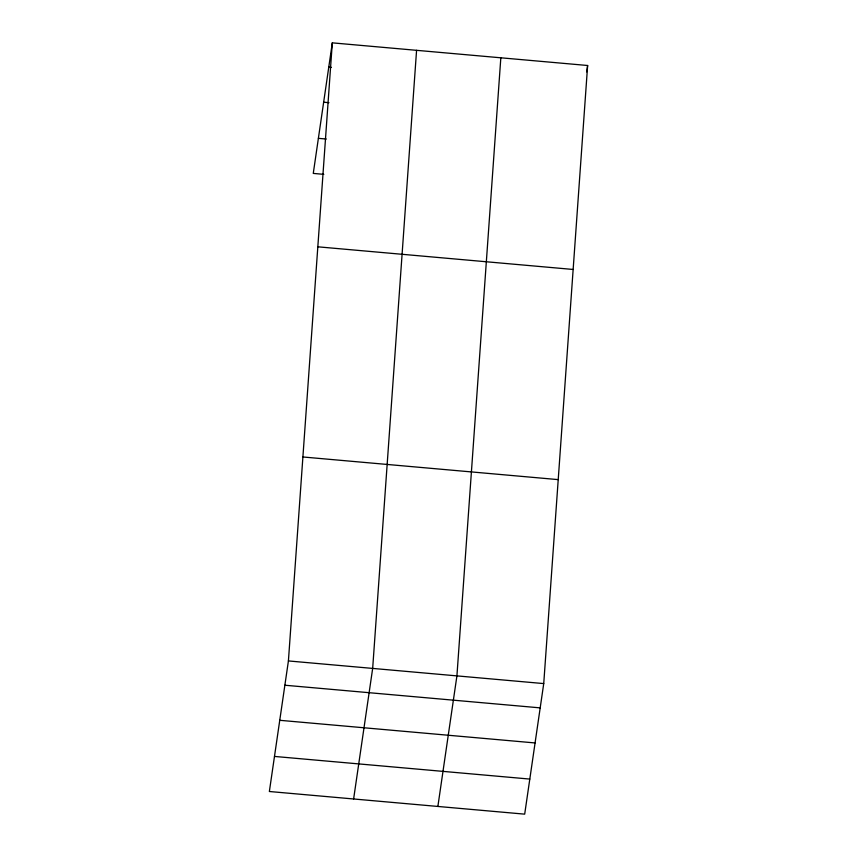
<?xml version="1.0" encoding="UTF-8"?>
<svg xmlns="http://www.w3.org/2000/svg" width="857" height="857" viewBox="0 0 857 857"><rect width="100%" height="100%" fill="white"/><g stroke="black" fill="none" stroke-linecap="round" stroke-linejoin="round"><path stroke-width="1.29" d="M288.413 660.94L332.312 42.85L587.634 65.496L543.734 683.586L524.688 814.15L269.366 791.504L288.413 660.94L543.734 683.586M416.577 50.327L372.666 668.417L353.62 798.981M500.831 57.794L456.92 675.884L437.873 806.448M332.312 42.85L313.266 173.414L323.807 174.346M586.702 71.892L587.634 65.496M328.777 67.135L331.413 67.371M323.657 102.208L328.927 102.669M318.386 138.341L326.281 139.038M317.829 246.816L573.151 269.462M302.896 456.974L558.218 479.62M284.867 685.225L540.189 707.871M279.757 720.298L535.068 742.944M274.476 756.431L529.797 779.077"/></g></svg>
